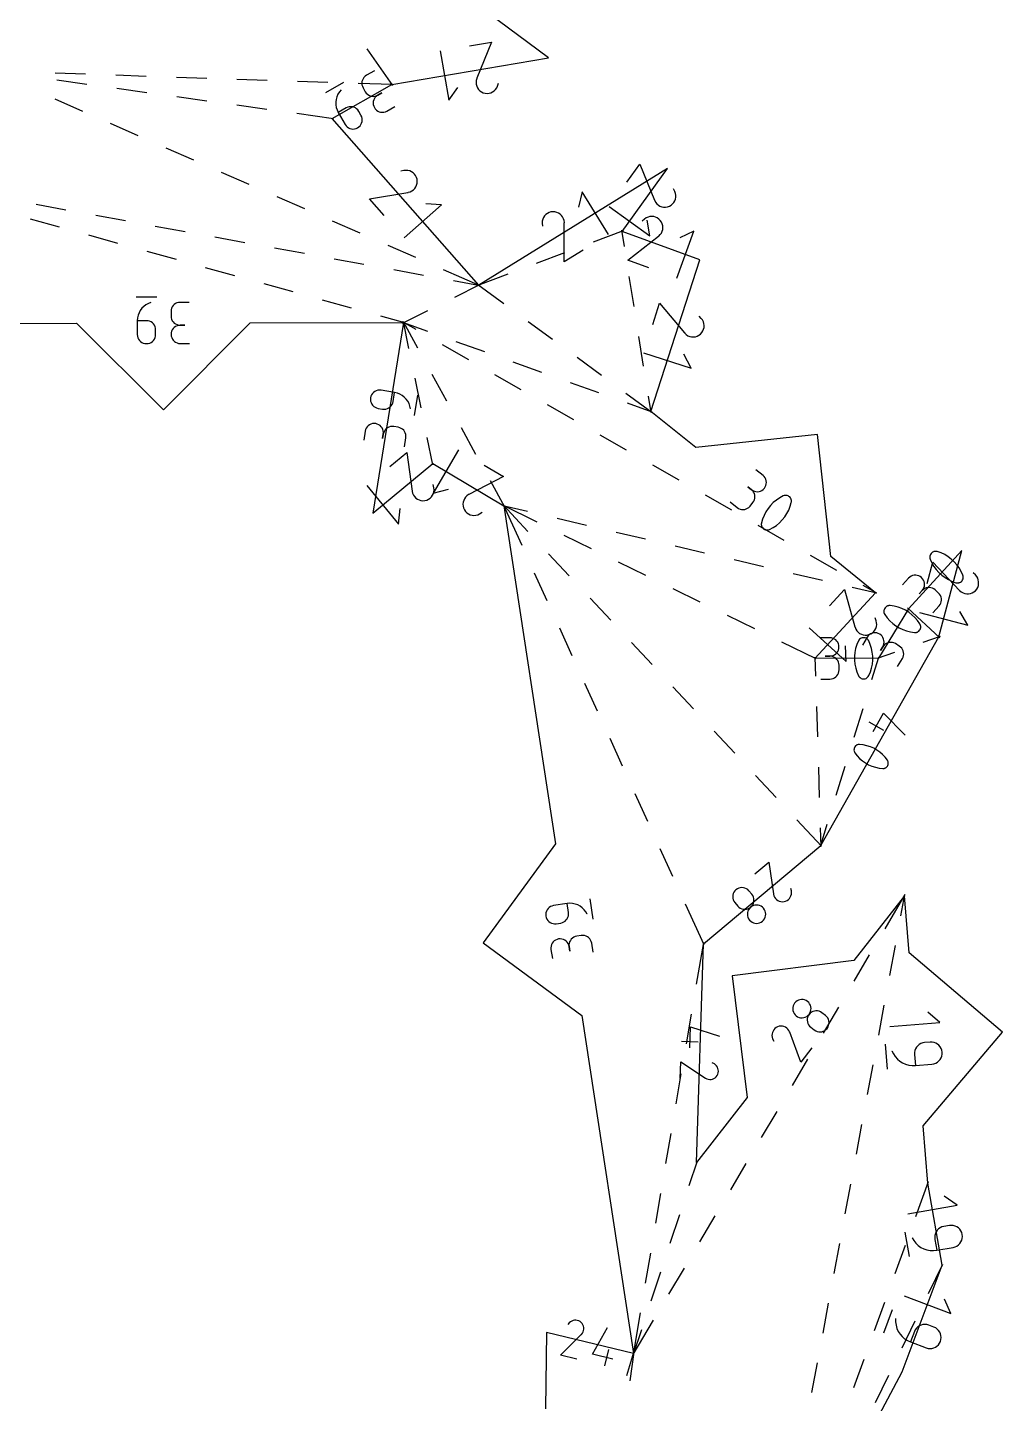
# Model space of a CAD drawing. Extents: x -2 to 214, y 3 to 282.
# Drawn here: x 80.51 to 98.36, y 228.79 to 253.97 of the extents above; entities that cross this region are included whole.
import ezdxf

# ---------------------------------------------------------------- set-up
doc = ezdxf.new("R2010")
doc.units = 0
doc.layers.add('Layer_1', color=7, linetype='CONTINUOUS')

msp = doc.modelspace()

# ---------------------------------------------------------------- linework, layer by layer
at = {"layer": 'Layer_1', "color": 5}
for points in [[(96.051384, 228.483542), (96.523513, 229.366185), (97.257651, 231.318048), (96.991304, 232.822402), (96.90608, 233.869316), (98.359545, 235.580387), (96.648474, 237.033849), (96.56325, 238.080763), (95.63753, 236.892925), (93.40954, 236.616608), (93.685857, 234.388615), (92.76014, 233.200774), (92.886283, 237.199835), (95.032858, 239.000183), (97.195619, 242.816364), (97.615456, 244.399013), (96.639387, 243.329765), (96.088948, 242.426082), (94.926852, 242.42132), (96.037767, 243.624197), (95.215689, 244.286777), (94.975884, 246.518996), (92.743669, 246.279188), (91.921591, 246.941768), (92.817802, 249.712277), (91.394763, 250.235545), (92.228931, 251.386179), (88.774083, 249.252413), (86.091084, 252.300438), (87.178374, 252.92174), (90.048337, 253.413893), (88.013751, 254.926413)], [(78.598024, 248.551518), (81.409836, 248.556668), (83.00025, 246.972086), (84.584832, 248.5625), (87.396648, 248.56765), (86.83111, 245.082181), (87.928167, 245.985652), (89.233438, 245.214226), (90.179712, 239.02933), (88.850561, 237.219999), (90.659885, 235.890849), (91.606158, 229.705953), (90.013776, 230.088547), (89.993279, 228.689826)]]:
    msp.add_lwpolyline(points, dxfattribs=at)
at = {"layer": 'Layer_1', "color": 1}
for points in [[(86.725975, 253.575123), (87.191031, 252.903529)], [(88.066791, 253.538025), (88.22135, 252.636713), (88.38735, 252.8715)], [(88.605247, 253.630368), (89.005547, 253.699011), (88.737771, 253.040118), (88.737771, 253.040118), (88.737422, 253.039412), (88.737094, 253.038707), (88.73678, 253.038001), (88.736484, 253.037295), (88.736198, 253.03659), (88.735923, 253.035884), (88.735662, 253.035179), (88.735401, 253.034473), (88.73515, 253.033768), (88.73515, 253.033768), (88.725484, 252.998359), (88.722309, 252.962838), (88.725484, 252.927948), (88.734445, 252.894399), (88.748908, 252.862932), (88.768558, 252.834286), (88.793006, 252.809168), (88.821898, 252.788319), (88.854883, 252.772479), (88.854883, 252.772479), (88.890344, 252.76306), (88.925894, 252.760238), (88.960819, 252.763413), (88.994368, 252.772409), (89.0258, 252.786908), (89.054411, 252.806558), (89.079493, 252.83104), (89.100272, 252.860039), (89.116041, 252.8932), (89.13368, 252.94812)], [(81.573158, 253.109738), (81.018711, 253.12833)], [(82.682041, 253.072556), (82.127598, 253.091147)], [(83.790927, 253.035369), (83.236481, 253.053961)], [(86.861307, 253.174766), (86.715931, 253.091697), (86.715931, 253.091697), (86.691131, 253.074411), (86.670388, 253.053597), (86.653878, 253.029891), (86.641777, 253.003961), (86.634263, 252.976445), (86.631441, 252.947976), (86.633558, 252.919224), (86.640825, 252.890826), (86.653384, 252.86345), (86.694976, 252.790654), (86.694976, 252.790654), (86.712192, 252.76596), (86.73297, 252.745287), (86.756642, 252.728812), (86.782571, 252.716747), (86.810088, 252.709233), (86.838557, 252.706411), (86.867344, 252.708528), (86.895813, 252.71583), (86.923294, 252.728424), (86.99609, 252.770017), (86.923294, 252.728424), (86.923294, 252.728424), (86.898494, 252.711138), (86.87775, 252.690324), (86.861276, 252.666618), (86.849211, 252.640653), (86.841732, 252.613101), (86.83891, 252.584597), (86.841026, 252.555775), (86.848329, 252.527306), (86.860923, 252.499824), (86.860923, 252.499824), (86.878139, 252.47513), (86.898917, 252.454457), (86.922589, 252.437982), (86.948518, 252.425917), (86.976034, 252.418403), (87.004504, 252.415581), (87.03329, 252.417698), (87.061759, 252.425), (87.089241, 252.437594), (87.23461, 252.520663)], [(81.596364, 252.924833), (81.046884, 253.00116)], [(82.695319, 252.772179), (82.145843, 252.848503)], [(84.89981, 252.998183), (84.345367, 253.016774)], [(86.008697, 252.960997), (85.454257, 252.979588)], [(86.296489, 252.960595), (85.969157, 252.773548)], [(86.252459, 252.826881), (86.252459, 252.826881), (86.219756, 252.787635), (86.193545, 252.744889), (86.173966, 252.699401), (86.161089, 252.651939), (86.155022, 252.603255), (86.155727, 252.55411), (86.163524, 252.505261), (86.178376, 252.457463), (86.200389, 252.411482), (86.325149, 252.193155), (86.325149, 252.193155), (86.342435, 252.168354), (86.363249, 252.147576), (86.386955, 252.131031), (86.41292, 252.118895), (86.440472, 252.111346), (86.468976, 252.108523), (86.497798, 252.11064), (86.526267, 252.117942), (86.553749, 252.130537), (86.553749, 252.130537), (86.578514, 252.147787), (86.599222, 252.168601), (86.615697, 252.192308), (86.627797, 252.218272), (86.635311, 252.24586), (86.638133, 252.274399), (86.636017, 252.303221), (86.628714, 252.331691), (86.61612, 252.359207), (86.574527, 252.431992), (86.574527, 252.431992), (86.557241, 252.456793), (86.536392, 252.477536), (86.51265, 252.494046), (86.486686, 252.506146), (86.459134, 252.51366), (86.430629, 252.516483), (86.401843, 252.514366), (86.373409, 252.507099), (86.345963, 252.49454), (86.200583, 252.411464)], [(87.200581, 252.92103), (86.56314, 252.942409)], [(81.009394, 252.658539), (81.517423, 252.435686)], [(83.794279, 252.619525), (83.244803, 252.695849)], [(84.893238, 252.466868), (84.343755, 252.543195)], [(86.113094, 252.297418), (85.442714, 252.390537)], [(82.025447, 252.212836), (82.533472, 251.989983)], [(83.0415, 251.767133), (83.549521, 251.544276)], [(84.05755, 251.321427), (84.565571, 251.098573)], [(87.043041, 250.527006), (86.774697, 250.831863), (87.47615, 250.949352), (87.47615, 250.949352), (87.476855, 250.94938), (87.477561, 250.94943), (87.478266, 250.949493), (87.478972, 250.949578), (87.479678, 250.94968), (87.480383, 250.949804), (87.481089, 250.949952), (87.481794, 250.950121), (87.4825, 250.950315), (87.4825, 250.950315), (87.517707, 250.960687), (87.549563, 250.976668), (87.577644, 250.997623), (87.601492, 251.022846), (87.620683, 251.051668), (87.634794, 251.083418), (87.643366, 251.117391), (87.645836, 251.152919), (87.642026, 251.189315), (87.642026, 251.189315), (87.631443, 251.224452), (87.615321, 251.256272), (87.594295, 251.284318), (87.569036, 251.308166), (87.540214, 251.327322), (87.508464, 251.341397), (87.474492, 251.349899), (87.438911, 251.352369), (87.402402, 251.348418), (87.346388, 251.334624)], [(91.482859, 251.13607), (91.721245, 251.464891), (91.990114, 250.806442), (91.990114, 250.806442), (91.990298, 250.805736), (91.990499, 250.805031), (91.990718, 250.804325), (91.990954, 250.803619), (91.991211, 250.802914), (91.99149, 250.802208), (91.991797, 250.801503), (91.992132, 250.800797), (91.992485, 250.800092), (91.992485, 250.800092), (92.010336, 250.768024), (92.032949, 250.740437), (92.059548, 250.717648), (92.089393, 250.699903), (92.121743, 250.68752), (92.155821, 250.680747), (92.190852, 250.679689), (92.226094, 250.684945), (92.260772, 250.696657), (92.260772, 250.696657), (92.292734, 250.714684), (92.320216, 250.737403), (92.342934, 250.764073), (92.360644, 250.793953), (92.372991, 250.826303), (92.379729, 250.860346), (92.380435, 250.895377), (92.375037, 250.930655), (92.363149, 250.965403), (92.337396, 251.017022)], [(85.073599, 250.875724), (85.58162, 250.65287)], [(91.146926, 250.180519), (90.666393, 250.958556), (90.600286, 250.678715)], [(80.667517, 250.732461), (81.213251, 250.632829)], [(81.758987, 250.533194), (82.304724, 250.433556)], [(87.404017, 250.116927), (88.090442, 250.721147), (87.803471, 250.739386)], [(90.682113, 249.893435), (90.336564, 249.680022), (90.338328, 250.391247), (90.338328, 250.391247), (90.338412, 250.391952), (90.33849, 250.392658), (90.338543, 250.393364), (90.338575, 250.394069), (90.338592, 250.394775), (90.338592, 250.39548), (90.338571, 250.396186), (90.338532, 250.396891), (90.338479, 250.397597), (90.338479, 250.397597), (90.334175, 250.434046), (90.323768, 250.46816), (90.307823, 250.499345), (90.286974, 250.527109), (90.261785, 250.550886), (90.232858, 250.570112), (90.200825, 250.584259), (90.166218, 250.592761), (90.129695, 250.59523), (90.129695, 250.59523), (90.093285, 250.590679), (90.059206, 250.580096), (90.028021, 250.56408), (90.000292, 250.543195), (89.97655, 250.518007), (89.957359, 250.489079), (89.943284, 250.457012), (89.934852, 250.422369), (89.932735, 250.385715), (89.936934, 250.328184)], [(91.162201, 250.693754), (91.90258, 250.157006), (91.857262, 250.440964)], [(91.882658, 249.569007), (91.501475, 249.709176), (92.062208, 250.146694), (92.062208, 250.146694), (92.062914, 250.147047), (92.063619, 250.1474), (92.064325, 250.147753), (92.06503, 250.148105), (92.065736, 250.148458), (92.066441, 250.148811), (92.067147, 250.149164), (92.067852, 250.149517), (92.068558, 250.150222), (92.068558, 250.150222), (92.094593, 250.176116), (92.114984, 250.205361), (92.129694, 250.237147), (92.138655, 250.270696), (92.14183, 250.305197), (92.139008, 250.33984), (92.130365, 250.373777), (92.115724, 250.406268), (92.095016, 250.436431), (92.095016, 250.436431), (92.068981, 250.462289), (92.03963, 250.482574), (92.007774, 250.497214), (91.974225, 250.50614), (91.939759, 250.509315), (91.905151, 250.506492), (91.871214, 250.497779), (91.838723, 250.483033), (91.808525, 250.462183), (91.765839, 250.423378)], [(81.098002, 250.311837), (80.563367, 250.459887)], [(82.850453, 250.333924), (83.396187, 250.234289)], [(86.089648, 250.430021), (86.597673, 250.207167)], [(91.43916, 249.958166), (91.391285, 250.257491)], [(82.167268, 250.015747), (81.632633, 250.163797)], [(83.941923, 250.134658), (84.487653, 250.035019)], [(91.415566, 250.243373), (90.863561, 250.036289)], [(92.395417, 249.380468), (92.711019, 250.238748), (92.450027, 250.118052)], [(83.236541, 249.719657), (82.701906, 249.8677)], [(85.033389, 249.935384), (85.579123, 249.835752)], [(87.105701, 249.984318), (87.613723, 249.761465)], [(90.344155, 249.841436), (89.824747, 249.646586)], [(84.30581, 249.423563), (83.771175, 249.571607)], [(86.124859, 249.736117), (86.670589, 249.636482)], [(87.216325, 249.536851), (87.762062, 249.437212)], [(88.121751, 249.538611), (88.794431, 249.24353)], [(85.375083, 249.127466), (84.840448, 249.275517)], [(88.307792, 249.337581), (88.795937, 249.248459)], [(88.333756, 249.033536), (88.793979, 249.262323)], [(89.305338, 249.451733), (88.753332, 249.244649)], [(88.756225, 249.265575), (89.229893, 248.917846)], [(91.614399, 248.862587), (91.526779, 249.410377)], [(82.87616, 249.030632), (82.499154, 249.029927)], [(82.771763, 248.936187), (82.771763, 248.936187), (82.723916, 248.918266), (82.680005, 248.894065), (82.640501, 248.86422), (82.605823, 248.82933), (82.576472, 248.790017), (82.552871, 248.7469), (82.535479, 248.700595), (82.524755, 248.651707), (82.521121, 248.600864), (82.521474, 248.349404), (82.521474, 248.349404), (82.524296, 248.319277), (82.532128, 248.290949), (82.544546, 248.264844), (82.561091, 248.24149), (82.581305, 248.221311), (82.604694, 248.204801), (82.6308, 248.192454), (82.659163, 248.184692), (82.68929, 248.18187), (82.68929, 248.18187), (82.719347, 248.184692), (82.74764, 248.192524), (82.773675, 248.204977), (82.797029, 248.221558), (82.817172, 248.241807), (82.833647, 248.265232), (82.845994, 248.291372), (82.85372, 248.319736), (82.856542, 248.349863), (82.856387, 248.433697), (82.856387, 248.433697), (82.853565, 248.463824), (82.845733, 248.492152), (82.83328, 248.518258), (82.8167, 248.541612), (82.796486, 248.561791), (82.773096, 248.578301), (82.746991, 248.590648), (82.718663, 248.598374), (82.688606, 248.601196), (82.521167, 248.600889)], [(83.472986, 248.937453), (83.305551, 248.937146), (83.305551, 248.937146), (83.275424, 248.934324), (83.247096, 248.926492), (83.221025, 248.914039), (83.197671, 248.897494), (83.177528, 248.87728), (83.161053, 248.853891), (83.148706, 248.82782), (83.14098, 248.799563), (83.138511, 248.769577), (83.138659, 248.685739), (83.138659, 248.685739), (83.141481, 248.655753), (83.149313, 248.627531), (83.16173, 248.601531), (83.178276, 248.578213), (83.19849, 248.558069), (83.221879, 248.541594), (83.247985, 248.529247), (83.276348, 248.521521), (83.306475, 248.518699), (83.390309, 248.518854), (83.306475, 248.518699), (83.306475, 248.518699), (83.276383, 248.515877), (83.248055, 248.508045), (83.221985, 248.495592), (83.198666, 248.479011), (83.178523, 248.458762), (83.162048, 248.435338), (83.149736, 248.409197), (83.14201, 248.380833), (83.139541, 248.350706), (83.139541, 248.350706), (83.142363, 248.32072), (83.150195, 248.292498), (83.162612, 248.266498), (83.179158, 248.24318), (83.199372, 248.223036), (83.222761, 248.206561), (83.248867, 248.194214), (83.27723, 248.186488), (83.307357, 248.184019), (83.474793, 248.184326)], [(86.444356, 248.831376), (85.909718, 248.979423)], [(87.376776, 248.557797), (87.837003, 248.786588)], [(91.956269, 248.534535), (92.081269, 248.920957), (92.540596, 248.377944), (92.540596, 248.377944), (92.540949, 248.377239), (92.541301, 248.376533), (92.541654, 248.375827), (92.542007, 248.375122), (92.54236, 248.374416), (92.542712, 248.373711), (92.543065, 248.373005), (92.543771, 248.3723), (92.544476, 248.371594), (92.544476, 248.371594), (92.571358, 248.346617), (92.601379, 248.327391), (92.633729, 248.31395), (92.667596, 248.30633), (92.702203, 248.304566), (92.736705, 248.308659), (92.770289, 248.318642), (92.802181, 248.334552), (92.831532, 248.356425), (92.831532, 248.356425), (92.856332, 248.383483), (92.875452, 248.41361), (92.888823, 248.44603), (92.896407, 248.479932), (92.898171, 248.514504), (92.894044, 248.548971), (92.88399, 248.582555), (92.867974, 248.614411), (92.845925, 248.643797), (92.805461, 248.684914)], [(87.41803, 248.561752), (86.978984, 248.68333)], [(87.375763, 248.575179), (87.831866, 248.411296)], [(87.624253, 248.437468), (87.377383, 248.578692)], [(87.385987, 248.587138), (87.648792, 248.107335)], [(87.494625, 248.091718), (87.392171, 248.58941)], [(89.677081, 248.589558), (90.124269, 248.261266)], [(91.789631, 247.767004), (91.702011, 248.314793)], [(88.587301, 247.886521), (88.105773, 248.161995)], [(88.353946, 248.22371), (88.876021, 248.03612)], [(91.788128, 248.014731), (92.658208, 247.733275), (92.527296, 247.989292)], [(89.398094, 247.848534), (89.92017, 247.660944)], [(90.571461, 247.932978), (91.018649, 247.604687)], [(87.718335, 247.004997), (87.606476, 247.548355)], [(87.915291, 247.620788), (88.18179, 247.134237)], [(89.550356, 247.335578), (89.068829, 247.611051)], [(87.522036, 246.986539), (87.522036, 246.986539), (87.512087, 247.036662), (87.49533, 247.083906), (87.472259, 247.127728), (87.443437, 247.167581), (87.409394, 247.202915), (87.370669, 247.233184), (87.327789, 247.257843), (87.281289, 247.276329), (87.231703, 247.288147), (86.983485, 247.328423), (86.983485, 247.328423), (86.953323, 247.33054), (86.924077, 247.327365), (86.896314, 247.319322), (86.870561, 247.306763), (86.847383, 247.290076), (86.82731, 247.26965), (86.810871, 247.245873), (86.798629, 247.219168), (86.791151, 247.189887), (86.791151, 247.189887), (86.789034, 247.159795), (86.792209, 247.130621), (86.800288, 247.102892), (86.812882, 247.077175), (86.829603, 247.053997), (86.850064, 247.033924), (86.873877, 247.017485), (86.900618, 247.005243), (86.929933, 246.997765), (87.012688, 246.984324), (87.012688, 246.984324), (87.04285, 246.982207), (87.072096, 246.985382), (87.099859, 246.993461), (87.125612, 247.006055), (87.14879, 247.022741), (87.168863, 247.043167), (87.185267, 247.066909), (87.197508, 247.093614), (87.204987, 247.12286), (87.231798, 247.288132)], [(87.59832, 246.868221), (87.658702, 247.240359)], [(90.442249, 247.473355), (90.964321, 247.285769)], [(91.465841, 247.276396), (91.939508, 246.928666)], [(90.513404, 246.784634), (90.031877, 247.060107)], [(91.486397, 247.098179), (91.9425, 246.934296)], [(91.925126, 246.919889), (91.87725, 247.21921)], [(87.409704, 246.294368), (87.436515, 246.459644), (87.436515, 246.459644), (87.438632, 246.489807), (87.435457, 246.519017), (87.427378, 246.546745), (87.414819, 246.572463), (87.398133, 246.595605), (87.377742, 246.615643), (87.354036, 246.632012), (87.327401, 246.644218), (87.298226, 246.651661), (87.215475, 246.665102), (87.215475, 246.665102), (87.185454, 246.667219), (87.156314, 246.664044), (87.128621, 246.656001), (87.102939, 246.643442), (87.079797, 246.626755), (87.059759, 246.606329), (87.043355, 246.582552), (87.031149, 246.555847), (87.02367, 246.526566), (87.010229, 246.443815), (87.02367, 246.526566), (87.02367, 246.526566), (87.025787, 246.556729), (87.022612, 246.585939), (87.014533, 246.613667), (87.001939, 246.639385), (86.985217, 246.662527), (86.964756, 246.682565), (86.940944, 246.698969), (86.914203, 246.711175), (86.884887, 246.718654), (86.884887, 246.718654), (86.854866, 246.720771), (86.825726, 246.717596), (86.798033, 246.709552), (86.772351, 246.696993), (86.749209, 246.680307), (86.729171, 246.659881), (86.712767, 246.636104), (86.700561, 246.609399), (86.693082, 246.580118), (86.666271, 246.414842)], [(88.448296, 246.647689), (88.714795, 246.161142)], [(91.476459, 246.233687), (90.994932, 246.50916)], [(87.932641, 245.963946), (87.830187, 246.461638)], [(88.403514, 246.235863), (87.938239, 245.448604), (88.216726, 245.520236)], [(87.14312, 245.931501), (87.456631, 246.189688), (87.551009, 245.484747), (87.551009, 245.484747), (87.551016, 245.484041), (87.551037, 245.483335), (87.55108, 245.48263), (87.551147, 245.481924), (87.551221, 245.481219), (87.551323, 245.480513), (87.551447, 245.479808), (87.551591, 245.479102), (87.551757, 245.478397), (87.551757, 245.478397), (87.560929, 245.442861), (87.575852, 245.410476), (87.595854, 245.381725), (87.620302, 245.35703), (87.648489, 245.336887), (87.679745, 245.321753), (87.713435, 245.312051), (87.748858, 245.308277), (87.785363, 245.310746), (87.785363, 245.310746), (87.820828, 245.320165), (87.853142, 245.335229), (87.881858, 245.355337), (87.906517, 245.379785), (87.926626, 245.407972), (87.941725, 245.439228), (87.951356, 245.472918), (87.955024, 245.508393), (87.952202, 245.545012), (87.940278, 245.601453)], [(88.873841, 245.957903), (89.223479, 245.751263), (88.593012, 245.422093), (88.593012, 245.422093), (88.592307, 245.421843), (88.591601, 245.421578), (88.590896, 245.421299), (88.59019, 245.421003), (88.589485, 245.420682), (88.588779, 245.42034), (88.588074, 245.419987), (88.587368, 245.419634), (88.586662, 245.419282), (88.586662, 245.419282), (88.556394, 245.398538), (88.531065, 245.373456), (88.510851, 245.344845), (88.495963, 245.313448), (88.48665, 245.280075), (88.483087, 245.245539), (88.485556, 245.210578), (88.494094, 245.176006), (88.509016, 245.142598), (88.509016, 245.142598), (88.529971, 245.112471), (88.555159, 245.087212), (88.58384, 245.067068), (88.615237, 245.052252), (88.648575, 245.042974), (88.683112, 245.039446), (88.718072, 245.041915), (88.75268, 245.050558), (88.786158, 245.065622), (88.835141, 245.096102)], [(92.439511, 245.682743), (91.957983, 245.958217)], [(93.371892, 245.287964), (93.502462, 245.18273), (93.502462, 245.18273), (93.52765, 245.165902), (93.554638, 245.154155), (93.582754, 245.147417), (93.611365, 245.145653), (93.639763, 245.148828), (93.667315, 245.15666), (93.69335, 245.169183), (93.717163, 245.186328), (93.738118, 245.208024), (93.790805, 245.273401), (93.790805, 245.273401), (93.807562, 245.298483), (93.819239, 245.3254), (93.825942, 245.353481), (93.827706, 245.382056), (93.824531, 245.410455), (93.816699, 245.438007), (93.80414, 245.464077), (93.786924, 245.48796), (93.765158, 245.508986), (93.699781, 245.56168), (93.765158, 245.508986), (93.765158, 245.508986), (93.790346, 245.492158), (93.817334, 245.480411), (93.845486, 245.473708), (93.874096, 245.471944), (93.90253, 245.475119), (93.930117, 245.482986), (93.956187, 245.49558), (93.98007, 245.512796), (94.001096, 245.534598), (94.001096, 245.534598), (94.017817, 245.55968), (94.02953, 245.586597), (94.036232, 245.614678), (94.037996, 245.643253), (94.034821, 245.671687), (94.02699, 245.699239), (94.014431, 245.725309), (93.997215, 245.749192), (93.975414, 245.770218), (93.844851, 245.875451)], [(86.721406, 245.584191), (87.302749, 244.878286), (87.330407, 245.164502)], [(88.981297, 245.67459), (89.244103, 245.194788)], [(89.838911, 244.917244), (89.213517, 245.224023)], [(89.2183, 245.230475), (89.672865, 244.743412)], [(89.564361, 244.488209), (89.224241, 245.234444)], [(93.402566, 245.131796), (92.921038, 245.40727)], [(93.954201, 244.831395), (93.954201, 244.831395), (93.963761, 244.815273), (93.97572, 244.801444), (93.989726, 244.79005), (94.005354, 244.78123), (94.022181, 244.775162), (94.03982, 244.771987), (94.057882, 244.771874), (94.07598, 244.775049), (94.093689, 244.781505), (94.093689, 244.781505), (94.159066, 244.816254), (94.220016, 244.857113), (94.276195, 244.903633), (94.327239, 244.955382), (94.372814, 245.011926), (94.412562, 245.072826), (94.446111, 245.137649), (94.473134, 245.20596), (94.493277, 245.277327), (94.493277, 245.277327), (94.494688, 245.285018), (94.495394, 245.292779), (94.495683, 245.300575), (94.495415, 245.308337), (94.49471, 245.316062), (94.493298, 245.323682), (94.491535, 245.331126), (94.489065, 245.338393), (94.48589, 245.345413), (94.48589, 245.345413), (94.47633, 245.361747), (94.464335, 245.375752), (94.45033, 245.387253), (94.434702, 245.396143), (94.417875, 245.402246), (94.4002, 245.405421), (94.382103, 245.405513), (94.36397, 245.402338), (94.34619, 245.395847), (94.34619, 245.395847), (94.28093, 245.360992), (94.220065, 245.320077), (94.163952, 245.273521), (94.112933, 245.221751), (94.067362, 245.165208), (94.027586, 245.104329), (93.993966, 245.039541), (93.966838, 244.971289), (93.946553, 244.9), (93.946553, 244.9), (93.945142, 244.892344), (93.944436, 244.884619), (93.94414, 244.876893), (93.944415, 244.869167), (93.945121, 244.861476), (93.946532, 244.853821), (93.948648, 244.846272), (93.951118, 244.838828), (93.954293, 244.831526)], [(89.211831, 245.219299), (89.664511, 245.113519)], [(90.204709, 244.987288), (90.744911, 244.861057)], [(91.285113, 244.734822), (91.825314, 244.608591)], [(94.365614, 244.580852), (93.884086, 244.856326)], [(90.835021, 244.428604), (90.336962, 244.67292)], [(92.365516, 244.482357), (92.905717, 244.356122)], [(90.051371, 244.337848), (90.429877, 243.932281)], [(93.445919, 244.229891), (93.98612, 244.103657)], [(95.328669, 244.029909), (94.847142, 244.305382)], [(97.576643, 243.811204), (97.576643, 243.811204), (97.59333, 243.819741), (97.607864, 243.830854), (97.620105, 243.844118), (97.629842, 243.859147), (97.636898, 243.875586), (97.641131, 243.893013), (97.642189, 243.91104), (97.640073, 243.929279), (97.634746, 243.947341), (97.634746, 243.947341), (97.604089, 244.014732), (97.567055, 244.078077), (97.524076, 244.137005), (97.475565, 244.191139), (97.421929, 244.240097), (97.36358, 244.28351), (97.300944, 244.320996), (97.234421, 244.352182), (97.164429, 244.3767), (97.164429, 244.3767), (97.156845, 244.378464), (97.149154, 244.379875), (97.141393, 244.38058), (97.133632, 244.380785), (97.125871, 244.380432), (97.11818, 244.379374), (97.110596, 244.377963), (97.103187, 244.375846), (97.095991, 244.373377), (97.095991, 244.373377), (97.079128, 244.364839), (97.064417, 244.353727), (97.05207, 244.340462), (97.042262, 244.325434), (97.035136, 244.308995), (97.030903, 244.291567), (97.029845, 244.273505), (97.031961, 244.255231), (97.037359, 244.237099), (97.037359, 244.237099), (97.068121, 244.16982), (97.105223, 244.106557), (97.148244, 244.047689), (97.196776, 243.993583), (97.250412, 243.944621), (97.30873, 243.90118), (97.371334, 243.863637), (97.437793, 243.832381), (97.507696, 243.807757), (97.507696, 243.807757), (97.515281, 243.805994), (97.522901, 243.804582), (97.530627, 243.803877), (97.538353, 243.803676), (97.546079, 243.804029), (97.553804, 243.805087), (97.56146, 243.806498), (97.569044, 243.808615), (97.576523, 243.811437)], [(90.024518, 243.478626), (89.79444, 243.98342)], [(91.831131, 243.939961), (91.333073, 244.184284)], [(94.526322, 243.977422), (95.066523, 243.851191)], [(96.981599, 243.792768), (97.085739, 244.185328), (97.573465, 243.667676), (97.573465, 243.667676), (97.573817, 243.666971), (97.57417, 243.666265), (97.574523, 243.66556), (97.574876, 243.664854), (97.575229, 243.664149), (97.575581, 243.663443), (97.576287, 243.662738), (97.576992, 243.662032), (97.577698, 243.661326), (97.577698, 243.661326), (97.605885, 243.637831), (97.636894, 243.620228), (97.669949, 243.608516), (97.704169, 243.60273), (97.738812, 243.602801), (97.773031, 243.608727), (97.806016, 243.62051), (97.83699, 243.638114), (97.865106, 243.661503), (97.865106, 243.661503), (97.888425, 243.689831), (97.905887, 243.720911), (97.917494, 243.753966), (97.923244, 243.788221), (97.923149, 243.822863), (97.917187, 243.857048), (97.905369, 243.890032), (97.887659, 243.921006), (97.864094, 243.949158), (97.821482, 243.988048)], [(95.606725, 243.724957), (96.059399, 243.61918)], [(96.057053, 243.613211), (95.81019, 243.754435)], [(97.085157, 243.258052), (97.198218, 243.381905), (97.198218, 243.381905), (97.216563, 243.406), (97.229933, 243.432211), (97.2384, 243.459869), (97.241963, 243.488303), (97.240552, 243.516843), (97.234449, 243.544818), (97.223548, 243.571559), (97.207885, 243.596394), (97.187529, 243.618654), (97.125518, 243.675265), (97.125518, 243.675265), (97.101529, 243.693503), (97.075388, 243.706838), (97.047766, 243.71527), (97.019332, 243.718833), (96.990792, 243.717422), (96.962782, 243.711283), (96.936006, 243.700347), (96.9111, 243.684649), (96.888769, 243.664187), (96.832152, 243.602176), (96.888769, 243.664187), (96.888769, 243.664187), (96.907113, 243.688282), (96.920484, 243.714494), (96.928915, 243.742187), (96.932443, 243.770656), (96.931032, 243.799231), (96.924858, 243.827241), (96.913887, 243.854017), (96.898153, 243.878923), (96.877692, 243.901254), (96.877692, 243.901254), (96.853703, 243.919493), (96.827562, 243.932828), (96.799939, 243.941259), (96.771506, 243.944822), (96.742966, 243.943411), (96.714955, 243.937273), (96.688179, 243.926337), (96.663273, 243.910638), (96.640942, 243.890177), (96.527881, 243.766324)], [(90.808386, 243.526713), (91.186896, 243.121146)], [(92.827245, 243.451321), (92.32919, 243.695641)], [(95.194035, 243.384555), (95.46959, 243.682916), (95.658802, 242.997318), (95.658802, 242.997318), (95.658908, 242.996612), (95.659028, 242.995906), (95.659155, 242.995201), (95.659317, 242.994495), (95.65949, 242.99379), (95.659695, 242.993084), (95.65991, 242.992379), (95.660157, 242.991673), (95.660435, 242.990968), (95.660435, 242.990968), (95.67437, 242.956995), (95.693561, 242.926938), (95.717303, 242.90115), (95.744855, 242.880019), (95.775512, 242.863897), (95.808532, 242.853137), (95.84321, 242.848128), (95.878812, 242.849186), (95.914629, 242.856736), (95.914629, 242.856736), (95.948461, 242.870882), (95.978447, 242.890214), (96.004164, 242.914027), (96.025261, 242.941614), (96.041347, 242.97227), (96.052072, 243.00529), (96.057011, 243.039968), (96.055952, 243.075617), (96.048262, 243.111522), (96.028788, 243.165818)], [(96.815264, 242.911783), (96.815264, 242.911783), (96.83001, 242.923354), (96.842146, 242.937042), (96.8516, 242.952388), (96.858303, 242.969004), (96.862113, 242.986466), (96.862819, 243.004387), (96.860702, 243.022308), (96.855269, 243.039841), (96.846591, 243.056563), (96.846591, 243.056563), (96.80357, 243.116828), (96.75508, 243.171904), (96.701606, 243.221508), (96.64362, 243.26534), (96.581598, 243.303116), (96.51602, 243.334548), (96.447366, 243.359349), (96.376098, 243.377199), (96.302706, 243.387853), (96.302706, 243.387853), (96.29491, 243.388206), (96.287113, 243.388047), (96.279352, 243.387342), (96.271697, 243.38593), (96.264148, 243.384167), (96.256775, 243.381697), (96.249648, 243.378875), (96.242769, 243.375347), (96.236208, 243.371396), (96.236208, 243.371396), (96.221285, 243.35979), (96.208973, 243.346067), (96.199413, 243.330685), (96.192675, 243.314034), (96.18883, 243.296537), (96.188124, 243.278615), (96.190241, 243.260659), (96.195709, 243.243091), (96.204493, 243.226334), (96.204493, 243.226334), (96.247578, 243.166199), (96.296109, 243.111219), (96.349608, 243.061678), (96.407612, 243.017874), (96.469637, 242.980098), (96.535201, 242.948631), (96.603823, 242.92376), (96.675049, 242.905803), (96.748377, 242.895044), (96.748377, 242.895044), (96.756174, 242.894691), (96.763935, 242.894839), (96.771625, 242.895545), (96.779245, 242.896956), (96.78676, 242.89872), (96.794133, 242.901189), (96.801365, 242.904011), (96.80842, 242.907539), (96.815264, 242.911596)], [(97.211956, 242.801339), (96.623117, 243.344835)], [(96.841525, 243.264705), (97.725417, 243.030232), (97.580993, 243.278873)], [(90.484677, 242.46904), (90.254599, 242.973833)], [(93.823356, 242.962682), (93.325304, 243.207002)], [(94.823375, 242.983203), (95.49518, 242.362766), (95.483715, 242.650085)], [(91.565402, 242.715579), (91.943911, 242.310015)], [(94.946801, 242.411579), (94.321414, 242.718362)], [(95.033133, 242.044218), (95.20083, 242.044923), (95.20083, 242.044923), (95.230992, 242.047746), (95.259355, 242.055648), (95.285426, 242.068171), (95.308744, 242.084823), (95.328853, 242.105107), (95.345292, 242.128567), (95.357604, 242.154708), (95.365259, 242.183036), (95.367729, 242.213093), (95.367383, 242.297061), (95.367383, 242.297061), (95.364561, 242.327082), (95.356659, 242.35534), (95.34417, 242.381375), (95.327519, 242.404693), (95.307234, 242.424837), (95.283775, 242.441276), (95.257599, 242.453588), (95.2292, 242.461279), (95.199037, 242.463748), (95.115066, 242.463402), (95.199037, 242.463748), (95.199037, 242.463748), (95.2292, 242.46657), (95.257563, 242.474508), (95.283634, 242.487032), (95.306952, 242.503683), (95.32706, 242.524003), (95.3435, 242.547498), (95.355777, 242.573709), (95.363432, 242.602143), (95.365901, 242.632305), (95.365901, 242.632305), (95.363079, 242.662327), (95.355177, 242.690584), (95.342689, 242.716619), (95.326073, 242.739938), (95.305788, 242.760046), (95.282328, 242.776486), (95.256152, 242.788798), (95.227754, 242.796488), (95.197591, 242.798958), (95.029895, 242.798252)], [(95.772972, 242.057182), (95.772972, 242.057182), (95.79054, 242.050691), (95.808567, 242.047516), (95.826594, 242.047495), (95.844268, 242.05067), (95.861131, 242.056597), (95.876829, 242.065275), (95.890905, 242.076599), (95.903005, 242.090393), (95.912707, 242.10655), (95.912707, 242.10655), (95.941529, 242.17476), (95.963048, 242.244906), (95.9773, 242.316439), (95.984285, 242.388793), (95.983996, 242.461416), (95.976447, 242.533743), (95.961595, 242.605219), (95.939476, 242.675284), (95.910125, 242.743377), (95.910125, 242.743377), (95.906385, 242.750257), (95.902152, 242.756818), (95.89746, 242.763062), (95.892345, 242.768919), (95.886841, 242.774387), (95.88095, 242.779431), (95.874741, 242.783982), (95.868215, 242.788039), (95.861441, 242.791567), (95.861441, 242.791567), (95.843732, 242.798199), (95.825599, 242.801374), (95.807466, 242.801469), (95.789757, 242.798647), (95.772859, 242.792756), (95.757125, 242.784077), (95.743049, 242.772718), (95.730949, 242.758854), (95.721283, 242.742591), (95.721283, 242.742591), (95.692602, 242.674395), (95.671188, 242.60426), (95.657006, 242.532737), (95.650057, 242.460383), (95.650357, 242.387763), (95.657871, 242.31543), (95.672652, 242.243946), (95.69463, 242.173874), (95.723875, 242.105763), (95.723875, 242.105763), (95.72758, 242.09892), (95.731778, 242.092393), (95.736434, 242.08622), (95.741514, 242.080399), (95.747018, 242.074966), (95.752944, 242.069921), (95.759259, 242.0653), (95.765927, 242.061137), (95.772947, 242.057433)], [(96.438857, 242.274719), (96.526092, 242.417936), (96.526092, 242.417936), (96.539462, 242.4451), (96.547576, 242.473393), (96.550399, 242.50218), (96.548282, 242.53079), (96.541544, 242.558554), (96.530184, 242.584836), (96.514345, 242.609001), (96.494236, 242.630379), (96.469965, 242.6483), (96.398253, 242.691978), (96.398253, 242.691978), (96.371194, 242.705313), (96.342972, 242.713391), (96.314256, 242.716214), (96.285681, 242.714097), (96.257918, 242.707359), (96.2316, 242.695999), (96.2074, 242.680124), (96.185986, 242.659946), (96.167994, 242.635604), (96.124306, 242.563891), (96.167994, 242.635604), (96.167994, 242.635604), (96.181365, 242.662768), (96.189443, 242.691061), (96.192266, 242.719847), (96.190149, 242.748457), (96.183376, 242.776256), (96.171981, 242.802574), (96.156071, 242.826774), (96.135856, 242.848188), (96.111479, 242.866179), (96.111479, 242.866179), (96.084421, 242.879479), (96.056199, 242.887558), (96.027483, 242.89038), (95.998908, 242.888263), (95.971144, 242.881525), (95.944827, 242.870131), (95.920627, 242.854291), (95.899213, 242.834112), (95.881186, 242.80977), (95.793951, 242.66655)], [(97.216577, 242.823768), (96.9039, 242.713501)], [(96.380719, 242.528998), (96.068045, 242.418727)], [(94.926196, 242.443534), (94.93692, 242.097)], [(95.969493, 242.038499), (96.095509, 242.447316)], [(90.944837, 241.459453), (90.714756, 241.964243)], [(92.32242, 241.904444), (92.700923, 241.49888)], [(94.954111, 241.542511), (94.971291, 240.988022)], [(95.642641, 240.978226), (95.806069, 241.508366)], [(95.914167, 241.25904), (96.182335, 241.107064)], [(95.991457, 241.082471), (96.181453, 241.417734), (96.575153, 241.017719)], [(91.404997, 240.449867), (91.174919, 240.95466)], [(93.079432, 241.093312), (93.457938, 240.687745)], [(95.681895, 240.830616), (95.681895, 240.830616), (95.668701, 240.819539), (95.657941, 240.806627), (95.649686, 240.792234), (95.644042, 240.776747), (95.64122, 240.76059), (95.640983, 240.744115), (95.643453, 240.727711), (95.648956, 240.711766), (95.657423, 240.696667), (95.657423, 240.696667), (95.698677, 240.642554), (95.744809, 240.593363), (95.795366, 240.549347), (95.849895, 240.51076), (95.907966, 240.477846), (95.969105, 240.450858), (96.032895, 240.43008), (96.098878, 240.415721), (96.166597, 240.408066), (96.166597, 240.408066), (96.173794, 240.407904), (96.180956, 240.408257), (96.188046, 240.409315), (96.195031, 240.410726), (96.201911, 240.41249), (96.208613, 240.414959), (96.215069, 240.417782), (96.221278, 240.420957), (96.227205, 240.424767), (96.227205, 240.424767), (96.240575, 240.435879), (96.251476, 240.448826), (96.259837, 240.463255), (96.265552, 240.478742), (96.268727, 240.494934), (96.268963, 240.511444), (96.266494, 240.527884), (96.260955, 240.543864), (96.252418, 240.558999), (96.252418, 240.558999), (96.211107, 240.612995), (96.164932, 240.662094), (96.114355, 240.706051), (96.059805, 240.744606), (96.001744, 240.77752), (95.940605, 240.804507), (95.876847, 240.825356), (95.810906, 240.839785), (95.743243, 240.847546), (95.743243, 240.847546), (95.736082, 240.847712), (95.728955, 240.847359), (95.7219, 240.846654), (95.71495, 240.845243), (95.708106, 240.843479), (95.701368, 240.841009), (95.694807, 240.838187), (95.688421, 240.834659), (95.682248, 240.830743)], [(95.3158, 239.917952), (95.479214, 240.448089)], [(93.836447, 240.282181), (94.214957, 239.87661)], [(94.988471, 240.433533), (95.005652, 239.879048)], [(91.865153, 239.44028), (91.635075, 239.945074)], [(94.593463, 239.471046), (95.048024, 238.983983)], [(95.022835, 239.324559), (95.03356, 238.978029)], [(95.026346, 238.979002), (95.152372, 239.387815)], [(92.32531, 238.430694), (92.095231, 238.935487)], [(93.825733, 238.479762), (94.082281, 238.694931), (94.165303, 238.114474), (94.165303, 238.114474), (94.165314, 238.113875), (94.165342, 238.113275), (94.165377, 238.112711), (94.165434, 238.112111), (94.165508, 238.111511), (94.165593, 238.110911), (94.165702, 238.110312), (94.165825, 238.109677), (94.16597, 238.109006), (94.16597, 238.109006), (94.173802, 238.079779), (94.186361, 238.0532), (94.203082, 238.029638), (94.223402, 238.009474), (94.246791, 237.993073), (94.272685, 237.980818), (94.300519, 237.973085), (94.329765, 237.970227), (94.359857, 237.972661), (94.359857, 237.972661), (94.389031, 237.980687), (94.41556, 237.993355), (94.439091, 238.01013), (94.459234, 238.030478), (94.475603, 238.053864), (94.487809, 238.079743), (94.4955, 238.107592), (94.498322, 238.136865), (94.495853, 238.167035), (94.485587, 238.213471)], [(93.716499, 238.169966), (93.716499, 238.169966), (93.695086, 238.191295), (93.67092, 238.207978), (93.644674, 238.219973), (93.617016, 238.227219), (93.588617, 238.229688), (93.560113, 238.227289), (93.532208, 238.219994), (93.505538, 238.207745), (93.480773, 238.190495), (93.480773, 238.190495), (93.459465, 238.169127), (93.442744, 238.145004), (93.430714, 238.118789), (93.423376, 238.091149), (93.420907, 238.062747), (93.423376, 238.034249), (93.430608, 238.006316), (93.442814, 237.979618), (93.460065, 237.954818), (93.513666, 237.890916), (93.513666, 237.890916), (93.53508, 237.86958), (93.559245, 237.852861), (93.585527, 237.840821), (93.61322, 237.833519), (93.641689, 237.831014), (93.670229, 237.833378), (93.698169, 237.840631), (93.724874, 237.852851), (93.749639, 237.870098), (93.749639, 237.870098), (93.770947, 237.891487), (93.787633, 237.915649), (93.799628, 237.94191), (93.806895, 237.969606), (93.809365, 237.998061), (93.806895, 238.026612), (93.799593, 238.05458), (93.787351, 238.081299), (93.770065, 238.106103), (93.716475, 238.170002)], [(90.758454, 237.739426), (90.758454, 237.739426), (90.733583, 237.784059), (90.703103, 237.823856), (90.667684, 237.85846), (90.628008, 237.887515), (90.584753, 237.910668), (90.538596, 237.927562), (90.490209, 237.937839), (90.44027, 237.941155), (90.389456, 237.93713), (90.140885, 237.8991), (90.140885, 237.8991), (90.111534, 237.891882), (90.084687, 237.879909), (90.060734, 237.863724), (90.040096, 237.843862), (90.023163, 237.820861), (90.010357, 237.79526), (90.002032, 237.767599), (89.998504, 237.738406), (90.000268, 237.70823), (90.000268, 237.70823), (90.0075, 237.678935), (90.019494, 237.652134), (90.035687, 237.628234), (90.055583, 237.607632), (90.07862, 237.590726), (90.104267, 237.577921), (90.13196, 237.569609), (90.16117, 237.566187), (90.191367, 237.568057), (90.274238, 237.580736), (90.274238, 237.580736), (90.30359, 237.587961), (90.330436, 237.599952), (90.35439, 237.616162), (90.375027, 237.636048), (90.39196, 237.659067), (90.404766, 237.684671), (90.413092, 237.712325), (90.41662, 237.741482), (90.414856, 237.771596), (90.389526, 237.937105)], [(90.867438, 237.650311), (90.810422, 238.022982)], [(92.895515, 237.17967), (92.555388, 237.925901)], [(96.574581, 238.099884), (96.20402, 237.473834)], [(96.56736, 238.1026), (96.494399, 237.712156)], [(93.728988, 237.634026), (93.728988, 237.634026), (93.750331, 237.612793), (93.774461, 237.596156), (93.800672, 237.584179), (93.82833, 237.576915), (93.856764, 237.574446), (93.885304, 237.576809), (93.913244, 237.58407), (93.939949, 237.596293), (93.964714, 237.613537), (93.964714, 237.613537), (93.986022, 237.634926), (94.002708, 237.659084), (94.014738, 237.685338), (94.02204, 237.713017), (94.02451, 237.741447), (94.02204, 237.769955), (94.014808, 237.797863), (94.002637, 237.824509), (93.985457, 237.849214), (93.985457, 237.849214), (93.964008, 237.870557), (93.939808, 237.887271), (93.913526, 237.899315), (93.885797, 237.906618), (93.857364, 237.909122), (93.828824, 237.906794), (93.800884, 237.899545), (93.774214, 237.887331), (93.749449, 237.870091), (93.749449, 237.870091), (93.728176, 237.848713), (93.71149, 237.824555), (93.699495, 237.798294), (93.692228, 237.770597), (93.689759, 237.742135), (93.692228, 237.713581), (93.699495, 237.685599), (93.711737, 237.658865), (93.729023, 237.634055)], [(90.864482, 237.04626), (90.839152, 237.211773), (90.839152, 237.211773), (90.83192, 237.241131), (90.819926, 237.267963), (90.803733, 237.291878), (90.783872, 237.312476), (90.760871, 237.329371), (90.735294, 237.342159), (90.707672, 237.350457), (90.678568, 237.353878), (90.648511, 237.352009), (90.56564, 237.339326), (90.56564, 237.339326), (90.536395, 237.332126), (90.509654, 237.320174), (90.485771, 237.303999), (90.465204, 237.284148), (90.448306, 237.261154), (90.4355, 237.235557), (90.427175, 237.207896), (90.423647, 237.178707), (90.425411, 237.14853), (90.438111, 237.065659), (90.425411, 237.14853), (90.425411, 237.14853), (90.418179, 237.177888), (90.406184, 237.204721), (90.389957, 237.228628), (90.37006, 237.249223), (90.347024, 237.266111), (90.321377, 237.278892), (90.293684, 237.287179), (90.264474, 237.290565), (90.234311, 237.28866), (90.234311, 237.28866), (90.205066, 237.28146), (90.178325, 237.269508), (90.154442, 237.253337), (90.133875, 237.233479), (90.116977, 237.210488), (90.104171, 237.184891), (90.095881, 237.15723), (90.092353, 237.128037), (90.094117, 237.097864), (90.119447, 236.932351)], [(92.760006, 236.460501), (92.890047, 237.221735)], [(96.392488, 237.166839), (96.290588, 236.621526)], [(95.921445, 236.996441), (95.638874, 236.519048)], [(94.789678, 236.14475), (94.789678, 236.14475), (94.764383, 236.161045), (94.737325, 236.172267), (94.709174, 236.178493), (94.680599, 236.179799), (94.652271, 236.176271), (94.62486, 236.167995), (94.599072, 236.155044), (94.575541, 236.137508), (94.554939, 236.115459), (94.554939, 236.115459), (94.538606, 236.090087), (94.527352, 236.062973), (94.521108, 236.034786), (94.519697, 236.006193), (94.523225, 235.977869), (94.53148, 235.950483), (94.544391, 235.924702), (94.561889, 235.9012), (94.583867, 235.88064), (94.583867, 235.88064), (94.609302, 235.864257), (94.636466, 235.852975), (94.664688, 235.846702), (94.693299, 235.845362), (94.721662, 235.848854), (94.749073, 235.857116), (94.774896, 235.87006), (94.798426, 235.887589), (94.819029, 235.909627), (94.819029, 235.909627), (94.835362, 235.934992), (94.846616, 235.962103), (94.85286, 235.990294), (94.854271, 236.018904), (94.850743, 236.047253), (94.842453, 236.074682), (94.829471, 236.100515), (94.811903, 236.124092), (94.789819, 236.144736)], [(92.573178, 235.366833), (92.666594, 235.913667)], [(94.914078, 235.623295), (94.914078, 235.623295), (94.939478, 235.606923), (94.966606, 235.595666), (94.994793, 235.589436), (95.023368, 235.58813), (95.051661, 235.591679), (95.079037, 235.599987), (95.104789, 235.612966), (95.12832, 235.630527), (95.148922, 235.652576), (95.148922, 235.652576), (95.165255, 235.677927), (95.176544, 235.705013), (95.182824, 235.733164), (95.184235, 235.761729), (95.180707, 235.790029), (95.172487, 235.817411), (95.159576, 235.843206), (95.142043, 235.866754), (95.119959, 235.887392), (95.054173, 235.938658), (95.054173, 235.938658), (95.028773, 235.955041), (95.001609, 235.966326), (94.973387, 235.972598), (94.944776, 235.973939), (94.916413, 235.970446), (94.889002, 235.962181), (94.863214, 235.949237), (94.839684, 235.931697), (94.819082, 235.909649), (94.819082, 235.909649), (94.802748, 235.884277), (94.791494, 235.857162), (94.78525, 235.828965), (94.783839, 235.800362), (94.787367, 235.772016), (94.795657, 235.744598), (94.808639, 235.718771), (94.826208, 235.695206), (94.848292, 235.674572), (94.914074, 235.623302)], [(95.356299, 236.041651), (95.073727, 235.564258)], [(96.188688, 236.076209), (96.086778, 235.530896)], [(96.299362, 235.686612), (97.210947, 235.760819), (96.991741, 235.946976)], [(92.633793, 235.297918), (92.645928, 235.682499), (93.179723, 235.511916)], [(94.872108, 235.297498), (94.666283, 235.033398), (94.463602, 235.583611), (94.463602, 235.583611), (94.463464, 235.584176), (94.463319, 235.58474), (94.463157, 235.585305), (94.462981, 235.585869), (94.462787, 235.586434), (94.462579, 235.586998), (94.462346, 235.587562), (94.462088, 235.588162), (94.461813, 235.588762), (94.461813, 235.588762), (94.448019, 235.6157), (94.430169, 235.639065), (94.408896, 235.658605), (94.384802, 235.674071), (94.35852, 235.685208), (94.33065, 235.691777), (94.301828, 235.693505), (94.272654, 235.690154), (94.243761, 235.68149), (94.243761, 235.68149), (94.216915, 235.667534), (94.193631, 235.649591), (94.174123, 235.628262), (94.158671, 235.604147), (94.147559, 235.577858), (94.141032, 235.549988), (94.139268, 235.521152), (94.142796, 235.491946), (94.15158, 235.462975), (94.171336, 235.419714)], [(92.483449, 235.418056), (92.791061, 235.408348)], [(96.211178, 235.360875), (96.24828, 234.905082)], [(96.335416, 235.243724), (96.335416, 235.243724), (96.361698, 235.187594), (96.395176, 235.136832), (96.435075, 235.091931), (96.480591, 235.053379), (96.530957, 235.021665), (96.585355, 234.997277), (96.643027, 234.980704), (96.703165, 234.972431), (96.764997, 234.97296), (97.069003, 234.997707), (97.069003, 234.997707), (97.105156, 235.00393), (97.13867, 235.016119), (97.169044, 235.033652), (97.195714, 235.055919), (97.218186, 235.082304), (97.235895, 235.11218), (97.248348, 235.144939), (97.25498, 235.179967), (97.255284, 235.216638), (97.255284, 235.216638), (97.249075, 235.252706), (97.236869, 235.286156), (97.2193, 235.31646), (97.197005, 235.343095), (97.170582, 235.365517), (97.140666, 235.383205), (97.107858, 235.395634), (97.072827, 235.402262), (97.036138, 235.402566), (96.934789, 235.394314), (96.934789, 235.394314), (96.898636, 235.388081), (96.865122, 235.375871), (96.834783, 235.35831), (96.808113, 235.336011), (96.785677, 235.309609), (96.767967, 235.279718), (96.755549, 235.246973), (96.748917, 235.211988), (96.748603, 235.175391), (96.765078, 234.97296)], [(92.461912, 234.735378), (92.471614, 235.04299), (92.920241, 234.744314), (92.920241, 234.744314), (92.920594, 234.743961), (92.920947, 234.743619), (92.921299, 234.743295), (92.921652, 234.742974), (92.922005, 234.742667), (92.922358, 234.74236), (92.922711, 234.742053), (92.923063, 234.74175), (92.923769, 234.741446), (92.923769, 234.741446), (92.948604, 234.728915), (92.974534, 234.721232), (93.000921, 234.718269), (93.027203, 234.719856), (93.05278, 234.725832), (93.077051, 234.736063), (93.099417, 234.7504), (93.119278, 234.768688), (93.136035, 234.790782), (93.136035, 234.790782), (93.148418, 234.815685), (93.156003, 234.841632), (93.158825, 234.868037), (93.157061, 234.894301), (93.151064, 234.919842), (93.140798, 234.944071), (93.126404, 234.966391), (93.10806, 234.986221), (93.085835, 235.002967), (93.047731, 235.024388)], [(94.791152, 235.086865), (94.508581, 234.609472)], [(95.984878, 234.985579), (95.882978, 234.440266)], [(92.386354, 234.273169), (92.47977, 234.819999)], [(94.226006, 234.132079), (93.943434, 233.654686)], [(95.781078, 233.894952), (95.679168, 233.349636)], [(92.199527, 233.179501), (92.292942, 233.726335)], [(92.767121, 233.22187), (92.618023, 232.770336)], [(93.660859, 233.177293), (93.378288, 232.6999)], [(95.577272, 232.804319), (95.475372, 232.259005)], [(96.998899, 232.84329), (96.76614, 232.201637)], [(92.012699, 232.085834), (92.106115, 232.632668)], [(96.626613, 232.259355), (97.527205, 232.418803), (97.291486, 232.583561)], [(92.444079, 232.243554), (92.270135, 231.716775)], [(93.095713, 232.222503), (92.813134, 231.74511)], [(96.569392, 231.926777), (96.649116, 231.476477)], [(96.704076, 231.821804), (96.704076, 231.821804), (96.735508, 231.768387), (96.773608, 231.720995), (96.817543, 231.680037), (96.866487, 231.645927), (96.919595, 231.619081), (96.97605, 231.599907), (97.035016, 231.588819), (97.09567, 231.586244), (97.157176, 231.592566), (97.457524, 231.645747), (97.457524, 231.645747), (97.492933, 231.655332), (97.525141, 231.670614), (97.553716, 231.690924), (97.578164, 231.715594), (97.598025, 231.743967), (97.612877, 231.775375), (97.62219, 231.809157), (97.625365, 231.84465), (97.62219, 231.881191), (97.62219, 231.881191), (97.612595, 231.916511), (97.59732, 231.94867), (97.577, 231.977192), (97.55227, 232.001612), (97.523871, 232.021459), (97.492439, 232.036261), (97.458607, 232.04555), (97.42309, 232.048866), (97.386542, 232.045727), (97.286406, 232.027996), (97.286406, 232.027996), (97.251008, 232.018397), (97.2188, 232.003093), (97.190225, 231.982759), (97.165777, 231.958058), (97.145916, 231.929666), (97.131099, 231.898248), (97.121786, 231.864476), (97.118611, 231.829026), (97.121786, 231.792559), (97.157194, 231.592569)], [(95.373465, 231.713692), (95.271561, 231.168375)], [(96.576973, 231.680132), (96.387803, 231.158624)], [(91.825875, 230.99217), (91.919284, 231.539004)], [(92.096191, 231.190001), (91.922243, 230.663219)], [(92.530563, 231.267717), (92.247988, 230.790321)], [(97.006392, 230.802449), (97.267391, 231.338019)], [(95.169655, 230.623062), (95.067758, 230.077749)], [(96.198637, 230.63712), (96.009467, 230.115616)], [(96.558692, 230.758663), (97.414743, 230.436682), (97.295963, 230.698595)], [(91.602422, 229.684102), (91.732456, 230.445336)], [(96.339907, 230.501724), (96.178913, 230.073699)], [(90.565164, 229.599742), (90.265913, 229.671641), (90.649386, 230.050355), (90.649386, 230.050355), (90.649739, 230.050684), (90.650091, 230.051022), (90.650444, 230.051368), (90.650797, 230.051721), (90.65115, 230.052109), (90.651503, 230.052497), (90.651855, 230.05292), (90.652208, 230.053343), (90.652561, 230.053802), (90.652561, 230.053802), (90.669847, 230.075572), (90.682618, 230.099381), (90.690873, 230.124612), (90.694647, 230.150654), (90.693942, 230.176897), (90.688826, 230.202717), (90.679337, 230.22751), (90.665437, 230.250663), (90.647199, 230.271558), (90.647199, 230.271558), (90.625326, 230.28872), (90.601443, 230.301399), (90.576184, 230.309615), (90.550149, 230.313369), (90.523938, 230.312663), (90.49815, 230.307537), (90.473385, 230.297988), (90.450243, 230.284025), (90.429323, 230.265663), (90.400607, 230.232692)], [(91.227998, 229.59893), (90.853877, 229.688822), (91.129188, 230.176922)], [(91.965416, 230.312928), (91.594851, 229.686881)], [(91.748299, 230.13644), (91.599198, 229.684906)], [(96.402264, 230.342755), (96.402264, 230.342755), (96.40207, 230.280772), (96.410677, 230.220578), (96.427611, 230.162944), (96.452305, 230.108652), (96.484302, 230.058476), (96.523104, 230.013201), (96.568179, 229.973598), (96.619028, 229.940451), (96.675173, 229.914532), (96.960661, 229.80715), (96.960661, 229.80715), (96.996006, 229.79735), (97.031524, 229.794069), (97.066449, 229.796962), (97.100069, 229.805715), (97.131607, 229.819988), (97.160394, 229.839451), (97.185617, 229.863768), (97.206572, 229.892611), (97.222483, 229.925645), (97.222483, 229.925645), (97.232254, 229.960923), (97.235429, 229.99638), (97.232607, 230.031288), (97.223788, 230.064893), (97.209465, 230.096449), (97.189956, 230.125222), (97.165579, 230.150456), (97.136722, 230.171411), (97.103667, 230.187346), (97.008484, 230.223142), (97.008484, 230.223142), (96.973139, 230.232939), (96.937625, 230.236185), (96.902665, 230.233257), (96.869045, 230.224472), (96.837471, 230.210174), (96.80872, 230.190697), (96.783496, 230.166388), (96.762577, 230.137583), (96.746666, 230.104616), (96.675169, 229.914522)], [(96.520321, 229.805076), (96.763353, 230.303766)], [(91.079866, 229.476083), (91.151766, 229.77533)], [(91.484746, 229.301983), (91.61254, 229.727229)], [(91.609224, 229.727952), (91.535705, 229.201844)], [(94.965851, 229.532432), (94.863951, 228.987115)], [(95.82029, 229.594111), (95.63112, 229.072607)], [(96.034263, 228.807706), (96.277292, 229.306389)]]:
    msp.add_lwpolyline(points, dxfattribs=at)

doc.saveas('drawing.dxf')
